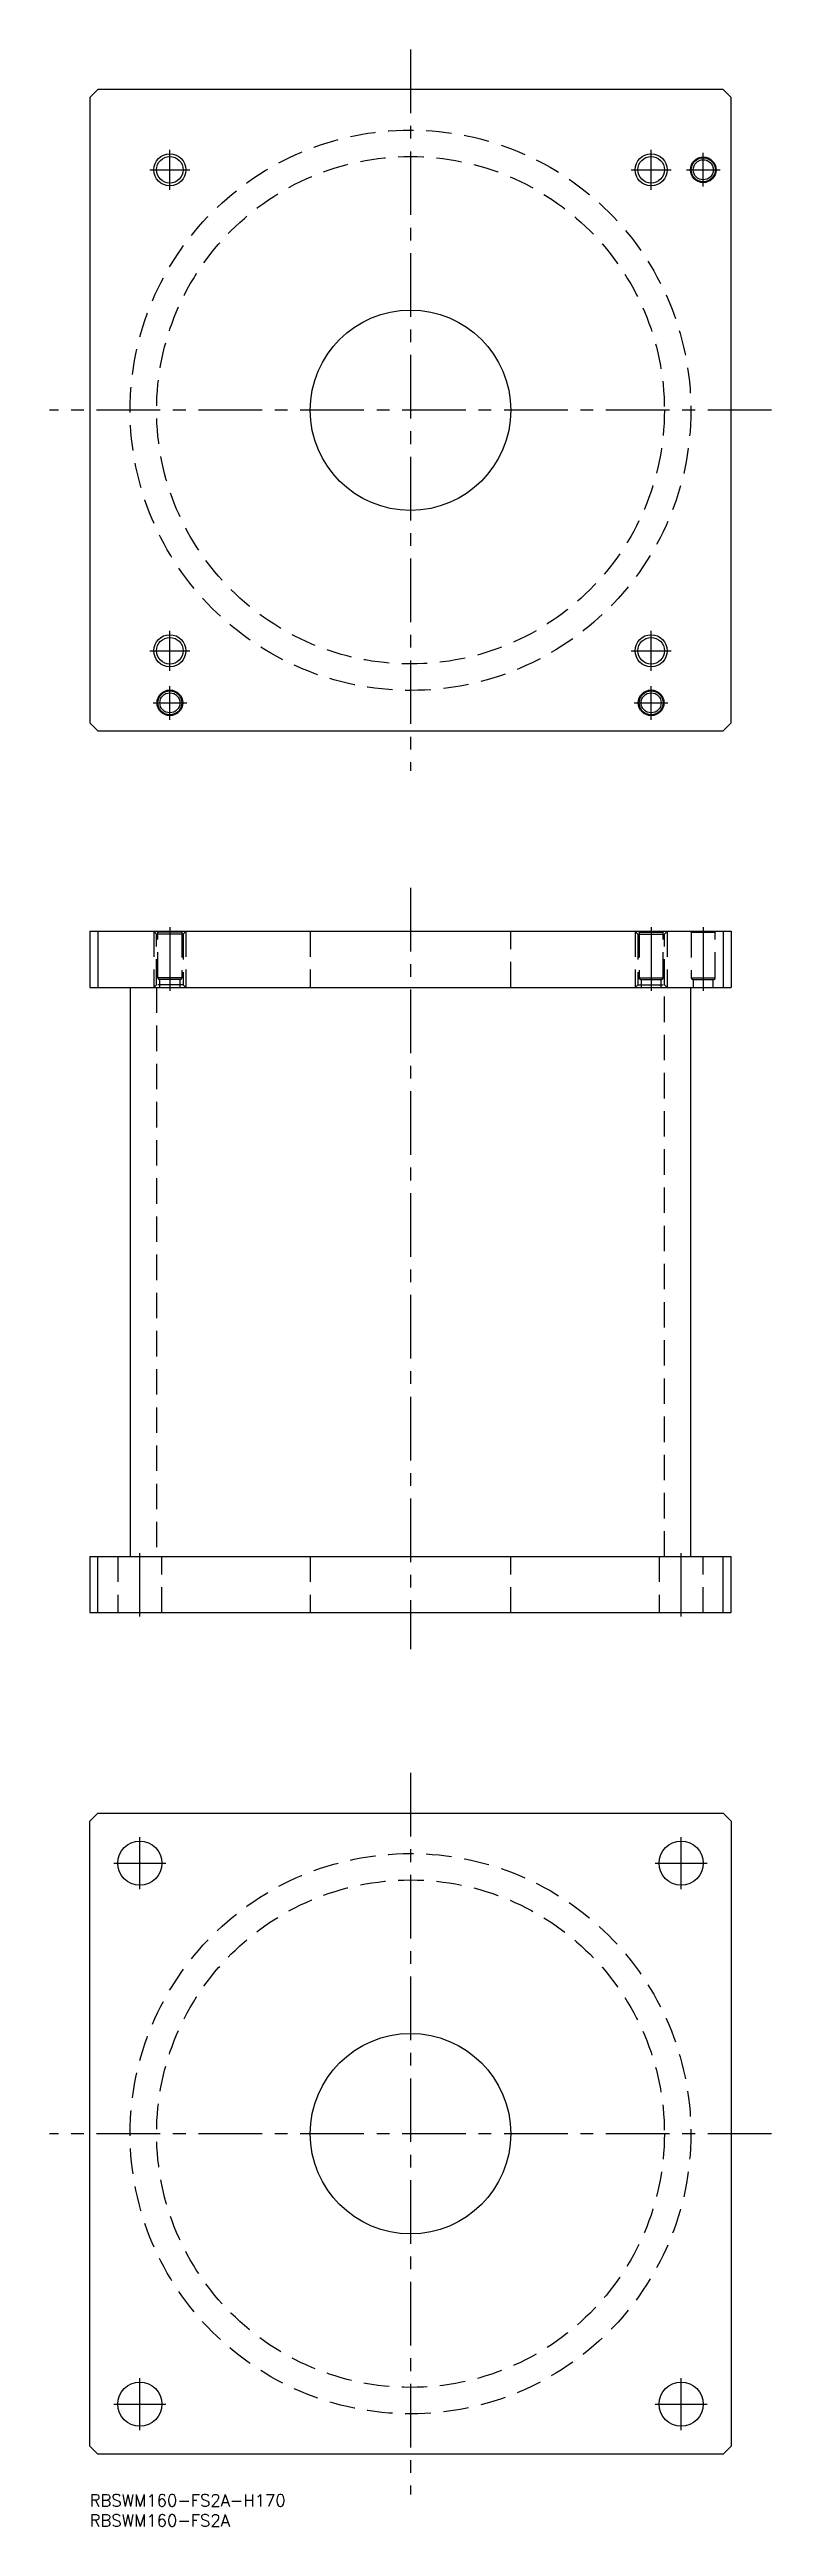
# Model space of a CAD drawing. Extents: x -10 to 170, y -8 to 610.
import ezdxf

# ---------------------------------------------------------------- set-up
doc = ezdxf.new("R2010")
doc.units = 0
doc.header["$LTSCALE"] = 0.5
doc.linetypes.add('CENTER', pattern=[50.8, 31.75, -6.35, 6.35, -6.35])
doc.linetypes.add('DASHED', pattern=[19.05, 12.7, -6.35])
for name, color, linetype in [('MSM_CENTER', 1, 'CENTER'), ('MSM_CONTINUOUS', 7, 'CONTINUOUS'), ('MSM_DASHED', 4, 'DASHED'), ('MSM_NARROW', 5, 'CONTINUOUS'), ('MSM_PART_NUMBER', 7, 'CONTINUOUS')]:
    doc.layers.add(name, color=color, linetype=linetype)
doc.styles.get("Standard").update_dxf_attribs({"font": 'txt.shx', "height": 3, "bigfont": 'bigfont.shx'})

msp = doc.modelspace()

# ---------------------------------------------------------------- linework, layer by layer
at = {"layer": 'MSM_CENTER'}
for p, q in [((80, 610), (80, 430)), ((20, 575), (20, 585)), ((140, 575), (140, 585)), ((153, 575.8), (153, 584.2)), ((15, 580), (25, 580)), ((135, 580), (145, 580)), ((148.8, 580), (157.2, 580)), ((170, 520), (-10, 520)), ((20, 455), (20, 465)), ((140, 455), (140, 465)), ((15, 460), (25, 460)), ((135, 460), (145, 460)), ((20, 442.8), (20, 451.2)), ((140, 442.8), (140, 451.2)), ((15.8, 447), (24.2, 447)), ((135.8, 447), (144.2, 447)), ((80, 400.8738), (80, 210.8738)), ((20, 391), (20, 375)), ((140, 391), (140, 375)), ((153, 391), (153, 375)), ((12.4749, 219), (12.4749, 235)), ((147.5251, 219), (147.5251, 235)), ((80, 180), (80, 0)), ((12.5, 151), (12.5, 164)), ((147.5, 151), (147.5, 164)), ((6, 157.5), (19, 157.5)), ((141, 157.5), (154, 157.5)), ((170, 90), (-10, 90)), ((12.5, 16), (12.5, 29)), ((147.5, 16), (147.5, 29)), ((6, 22.5), (19, 22.5)), ((141, 22.5), (154, 22.5))]:
    msp.add_line(p, q, dxfattribs=at)
at = {"layer": 'MSM_CONTINUOUS'}
for p, q in [((2, 600), (0, 598)), ((158, 600), (2, 600)), ((160, 598), (158, 600)), ((0, 598), (0, 442)), ((160, 442), (160, 598)), ((0, 442), (2, 440)), ((2, 440), (158, 440)), ((158, 440), (160, 442)), ((0, 390), (158, 390)), ((0, 390), (0, 376)), ((2, 390), (2, 376)), ((158, 390), (158, 376)), ((158, 390), (160, 390)), ((160, 390), (160, 376)), ((0, 376), (160, 376)), ((10.1, 376), (10.1, 234)), ((149.9, 234), (149.9, 376)), ((0, 234), (160, 234)), ((0, 234), (0, 220)), ((2, 220), (2, 234)), ((158, 220), (158, 234)), ((160, 220), (160, 234)), ((0, 220), (160, 220)), ((0, 168), (2, 170)), ((0, 12), (0, 168)), ((2, 170), (158, 170)), ((158, 170), (160, 168)), ((160, 168), (160, 12)), ((2, 10), (0, 12)), ((158, 10), (2, 10)), ((160, 12), (158, 10))]:
    msp.add_line(p, q, dxfattribs=at)
for centre, radius in [((20, 580), 3.3235), ((140, 580), 3.3235), ((153, 580), 3.2), ((153, 580), 3), ((153, 580), 2.5), ((80, 520), 25), ((20, 460), 3.3235), ((140, 460), 3.3235), ((20, 447), 3.2), ((20, 447), 3), ((20, 447), 2.5), ((140, 447), 3.2), ((140, 447), 3), ((140, 447), 2.5), ((12.5, 157.5), 5.5), ((147.5, 157.5), 5.5), ((80, 90), 25), ((12.5, 22.5), 5.5), ((147.5, 22.5), 5.5)]:
    msp.add_circle(centre, radius, dxfattribs=at)
at = {"layer": 'MSM_DASHED'}
for p, q in [((16.6765, 389.3235), (16, 390)), ((16, 390), (16, 376)), ((17, 389.8), (16.8, 390)), ((23, 389.8), (17, 389.8)), ((17, 378.4), (17, 389.8)), ((23.2, 390), (23, 389.8)), ((23, 389.8), (23, 378.4)), ((24, 390), (23.3235, 389.3235)), ((24, 390), (24, 376)), ((55, 390), (55, 376)), ((105, 376), (105, 390)), ((136, 390), (136.6765, 389.3235)), ((136, 390), (136, 376)), ((136.8, 390), (137, 389.8)), ((137, 389.8), (143, 389.8)), ((137, 389.8), (137, 378.4)), ((143, 389.8), (143.2, 390)), ((143, 378.4), (143, 389.8)), ((143.3235, 389.3235), (144, 390)), ((144, 390), (144, 376)), ((149.8, 390), (150, 389.8)), ((150, 389.8), (156, 389.8)), ((150, 389.8), (150, 378.4)), ((156, 389.8), (156.2, 390)), ((156, 378.4), (156, 389.8)), ((23.3235, 389.3235), (16.6765, 389.3235)), ((16.6765, 376.6765), (16.6765, 389.3235)), ((23.3235, 389.3235), (23.3235, 376.6765)), ((136.6765, 389.3235), (143.3235, 389.3235)), ((136.6765, 389.3235), (136.6765, 376.6765)), ((143.3235, 376.6765), (143.3235, 389.3235)), ((23, 378.4), (17, 378.4)), ((22.6, 378), (17.4, 378)), ((17.5, 376), (17.5, 378)), ((22.5, 378), (22.5, 376)), ((137, 378.4), (143, 378.4)), ((137.4, 378), (142.6, 378)), ((137.5, 378), (137.5, 376)), ((142.5, 376), (142.5, 378)), ((150, 378.4), (156, 378.4)), ((150.4, 378), (155.6, 378)), ((150.5, 378), (150.5, 376)), ((155.5, 376), (155.5, 378)), ((16, 376), (16.6765, 376.6765)), ((23.3235, 376.6765), (16.6765, 376.6765)), ((16.7, 376), (16.7, 234)), ((23.3235, 376.6765), (24, 376)), ((136.6765, 376.6765), (136, 376)), ((136.6765, 376.6765), (143.3235, 376.6765)), ((143.3, 234), (143.3, 376)), ((144, 376), (143.3235, 376.6765)), ((7, 234), (7, 220)), ((18, 220), (18, 234)), ((55, 234), (55, 220)), ((105, 220), (105, 234)), ((142, 234), (142, 220)), ((153, 220), (153, 234))]:
    msp.add_line(p, q, dxfattribs=at)
for centre, radius in [((80, 520), 69.9), ((80, 520), 63.3), ((80, 90), 69.9), ((80, 90), 63.3)]:
    msp.add_circle(centre, radius, dxfattribs=at)
for centre, start, end in [((17.4, 378.4), 180, 270), ((22.6, 378.4), 270, 0), ((137.4, 378.4), 180, 270), ((142.6, 378.4), 270, 0), ((150.4, 378.4), 180, 270), ((155.6, 378.4), 270, 0)]:
    msp.add_arc(centre, 0.4, start, end, dxfattribs=at)
at = {"layer": 'MSM_NARROW'}
for centre in [(20, 580), (140, 580), (20, 460), (140, 460)]:
    msp.add_circle(centre, 4, dxfattribs=at)

# ---------------------------------------------------------------- texts
at = {"layer": 'MSM_PART_NUMBER'}
for s, p in [('RBSWM160-FS2A-H170', (0, -3)), ('RBSWM160-FS2A', (0, -8))]:
    msp.add_text(s, height=3, dxfattribs=at).set_placement(p)

doc.saveas('drawing.dxf')
